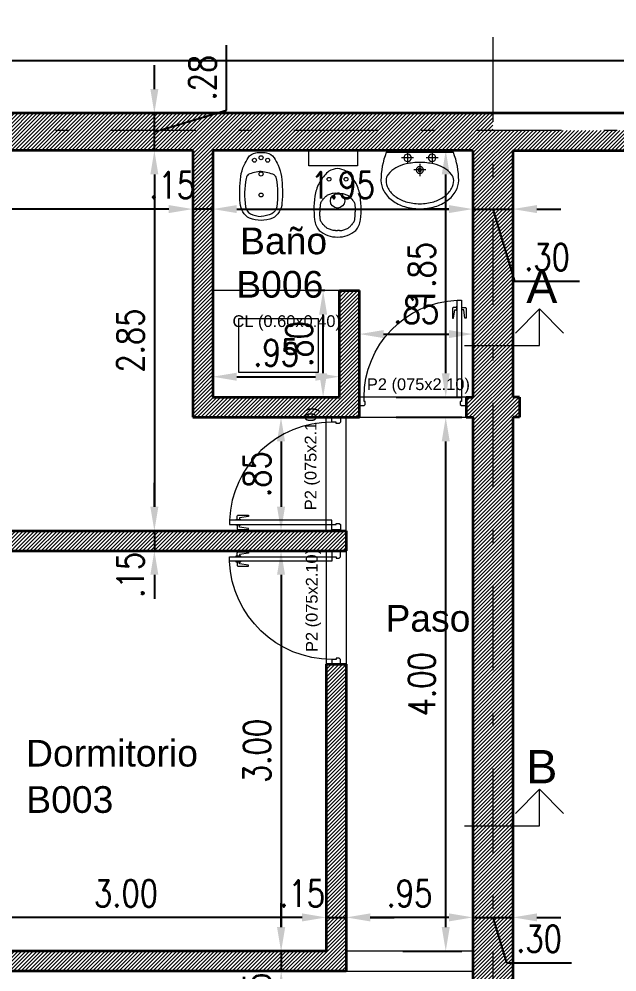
# Model space of a CAD drawing. Header units: millimetres. Extents: x 2761 to 3221, y 1635 to 1962.
# Drawn here: x 2777.7 to 2782.18, y 1937.53 to 1944.67 of the extents above; entities that cross this region are included whole.
import ezdxf
from ezdxf.enums import TextEntityAlignment as Align

# ---------------------------------------------------------------- set-up
doc = ezdxf.new("R2010")
doc.units = ezdxf.units.MM
doc.linetypes.add('DASHDOT', pattern=[25.4, 12.7, -6.35, 0, -6.35])
doc.linetypes.add('DASHED', pattern=[19.05, 12.7, -6.35])
doc.layers.get('Defpoints').update_dxf_attribs({"lineweight": 5})
for name, color, linetype, lineweight in [('Aberturas', 239, 'Continuous', 18), ('Artefacctos', 249, 'Continuous', 20), ('Cotas', 8, 'Continuous', 15), ('Detalles', 3, 'Continuous', 15), ('Ejes', 3, 'DASHDOT', 13), ('Muros', 6, 'Continuous', 50), ('Proyecciones', 249, 'DASHED', 0), ('Rayado', 7, 'Continuous', 15), ('Textos', 3, 'Continuous', 9)]:
    doc.layers.add(name, color=color, linetype=linetype, lineweight=lineweight)
doc.styles.add('cotas', font='romans.shx', dxfattribs={"width": 0.8})
doc.styles.add('ROMANS', font='romans', dxfattribs={"width": 0.8})
doc.styles.get("Standard").update_dxf_attribs({"font": 'arial.ttf'})
doc.dimstyles.new('Esc 1-100', dxfattribs={"dimtxt": 0.2, "dimasz": 0.18, "dimexe": 0.12, "dimexo": 0, "dimgap": 0.08, "dimtad": 1, "dimzin": 4, "dimdsep": 46, "dimtxsty": 'cotas', "dimcen": 2.5, "dimclrd": 7, "dimclre": 7, "dimclrt": 256, "dimaunit": 1, "dimadec": 3, "dimazin": 0, "dimtfac": 1, "dimtmove": 1, "dimatfit": 3, "dimfxl": 0.12, "dimarcsym": 0})

# ---------------------------------------------------------------- blocks, each defined once
blk = doc.blocks.new('Bidet')
at = {"color": 0, "linetype": 'ByBlock'}
blk.add_lwpolyline([(0.0967, 0.6275, -0.262722), (0.1763, 0.4996, -0.061431), (0.1713, 0.2743, -0.073837), (0.1434, 0.1785, -0.02136), (0.1096, 0.1157, -0.217458), (0.0456, 0.0749, -0.067695), (0, 0.0708, -0.067639), (-0.0455, 0.0749, -0.190009), (-0.1095, 0.1157, -0.02136), (-0.1433, 0.1785, -0.069685), (-0.1712, 0.2743, -0.061431), (-0.1762, 0.4996, -0.262722), (-0.0966, 0.6275, -0.09682), (0.0003, 0.6452, -0.096471), (0.0967, 0.6275)], format="xyb", close=True, dxfattribs=at)
for points in [[(-0.1267, 0.2903, -0.084724), (-0.1318, 0.5297, -0.252864), (-0.0906, 0.5888, -0.103412), (-0.0004, 0.6124, -0.103412)], [(0.1268, 0.2903, 0.084724), (0.1319, 0.5297, 0.252864), (0.0907, 0.5888, 0.103412), (0.0005, 0.6124, 0.103412)], [(-0.0004, 0.2312, -0.087783), (-0.1086, 0.2581, -0.148188), (-0.1267, 0.2903, -0.09678)], [(0.0005, 0.2312, 0.087783), (0.1087, 0.2581, 0.148188), (0.1268, 0.2903, 0.09678)]]:
    blk.add_lwpolyline(points, format="xyb", dxfattribs=at)
for centre, radius in [((0.0001, 0.4309), 0.0166), ((0.0001, 0.2533), 0.0171), ((-0.0559, 0.1368), 0.0166), ((0.0001, 0.1159), 0.0166), ((0.0561, 0.1368), 0.0166)]:
    blk.add_circle(centre, radius, dxfattribs=at)
blk = doc.blocks.new('Inodoro')
at = {"color": 0, "linetype": 'ByBlock'}
blk.add_lwpolyline([(0.0001, 0.585, 0.193023), (-0.1371, 0.5351, 0.145572), (-0.172, 0.4564, 0.077711), (-0.165, 0.2551, 0.087544), (-0.1255, 0.1609, 0.055228), (-0.065, 0.0913, 0.090627), (0, 0.0719, 0.091051), (0.0651, 0.0913, 0.055228), (0.1256, 0.1609, 0.087544), (0.1652, 0.2551, 0.077711), (0.1722, 0.4564, 0.145572), (0.1373, 0.5351, 0.193023), (0.0001, 0.585, 61.25604)], format="xyb", close=True, dxfattribs=at)
for points in [[(-0.0149, 0.5362), (-0.0328, 0.535, 0.028747), (-0.0609, 0.5272, 0.052421), (-0.0754, 0.5205, 0.050041), (-0.0919, 0.5084, 0.040538), (-0.1092, 0.49, 0.036304), (-0.1245, 0.4676, 0.08346), (-0.1287, 0.4565, 0.024812), (-0.1302, 0.4462, 0.009631), (-0.1323, 0.4196, 0.014344), (-0.1325, 0.4105, 0.009208), (-0.1323, 0.3964)], [(0.0148, 0.5362), (0.0327, 0.535, -0.028747), (0.0607, 0.5272, -0.052421), (0.0753, 0.5205, -0.050041), (0.0918, 0.5084, -0.040538), (0.109, 0.49, -0.036304), (0.1244, 0.4676, -0.08346), (0.1286, 0.4565, -0.024812), (0.1301, 0.4462, -0.009631), (0.1321, 0.4196, -0.014344), (0.1324, 0.4105, -0.009208), (0.1321, 0.3964)], [(-0.0149, 0.2564), (-0.0328, 0.2577, -0.028747), (-0.0609, 0.2654, -0.052421), (-0.0754, 0.2721, -0.050041), (-0.0919, 0.2842, -0.040538), (-0.1092, 0.3026, -0.036304), (-0.1245, 0.325, -0.08346), (-0.1287, 0.3361, -0.024812), (-0.1302, 0.3464, -0.009631), (-0.1323, 0.3731, -0.014344), (-0.1325, 0.3821, -0.009208), (-0.1323, 0.3962)], [(0.0148, 0.2564), (0.0327, 0.2577, 0.028747), (0.0607, 0.2654, 0.052421), (0.0753, 0.2721, 0.050041), (0.0918, 0.2842, 0.040538), (0.109, 0.3026, 0.036304), (0.1244, 0.325, 0.08346), (0.1286, 0.3361, 0.024812), (0.1301, 0.3464, 0.009631), (0.1321, 0.3731, 0.014344), (0.1324, 0.3821, 0.009208), (0.1321, 0.3962)]]:
    blk.add_lwpolyline(points, format="xyb", dxfattribs=at)
for points in [[(-0.0149, 0.5362), (-0.0001, 0.5362)], [(0.0148, 0.5362), (0, 0.5362)], [(-0.0149, 0.2564), (-0.0001, 0.2564)], [(0.0148, 0.2564), (0, 0.2564)]]:
    blk.add_lwpolyline(points, dxfattribs=at)
for centre, radius in [((-0.0001, 0.3144), 0.0535), ((-0.0638, 0.152), 0.0141), ((0.0636, 0.152), 0.0141)]:
    blk.add_circle(centre, radius, dxfattribs=at)
at = {"color": 0, "linetype": 'ByBlock', "style": 'ROMANS', "flags": 1}
blk.add_attdef('NOMENCLATURA', text='', height=0.08, dxfattribs=at).set_placement((0.0173, 0.4376), align=Align.MIDDLE)
blk = doc.blocks.new('Lav1')
at = {"color": 0, "linetype": 'ByBlock'}
for p, q in [((-0.0978, 0.0048), (-0.0978, -0.0921)), ((0.0978, 0.0048), (0.0978, -0.0921)), ((-0.1463, -0.0436), (-0.0493, -0.0436)), ((0.0493, -0.0436), (0.1463, -0.0436)), ((-0.0485, -0.1404), (0.0485, -0.1404)), ((0, -0.0919), (0, -0.1889))]:
    blk.add_line(p, q, dxfattribs=at)
for points in [[(0.2677, 0, -0.093113), (0.31, -0.225, -0.130379), (0.2882, -0.3071, -0.106492), (0.2192, -0.3841, -0.084146), (0.1226, -0.432, -0.073141), (0, -0.45, -0.073141), (-0.1226, -0.432, -0.084146), (-0.2192, -0.3841, -0.106492), (-0.2882, -0.3071, -0.130379), (-0.31, -0.225, -0.093113), (-0.2677, 0)], [(-0.27, -0.225, -0.165741), (-0.253, -0.1751, -0.105633), (-0.1909, -0.1225, -0.068595), (-0.1088, -0.092, -0.054776), (0, -0.08, -0.054776), (0.1088, -0.092, -0.068595), (0.1909, -0.1225, -0.105633), (0.253, -0.1751, -0.165741), (0.27, -0.225, -0.130379), (0.2535, -0.2873, -0.106492), (0.1957, -0.3517, -0.084146), (0.111, -0.3937, -0.073141), (0, -0.41, -0.073141), (-0.111, -0.3937, -0.084146), (-0.1957, -0.3517, -0.106492), (-0.2535, -0.2873, -0.130379)]]:
    blk.add_lwpolyline(points, format="xyb", close=True, dxfattribs=at)
for centre, radius in [((-0.0978, -0.0436), 0.03), ((0.0978, -0.0436), 0.03), ((0, -0.1404), 0.028), ((0, -0.1404), 0.014)]:
    blk.add_circle(centre, radius, dxfattribs=at)
blk = doc.blocks.new('*D42')
at = {"layer": 'Cotas', "color": 7, "lineweight": -2, "transparency": 16777216}
for p, q in [((2778.0811, 1943.6886), (2778.8325, 1943.6886)), ((2778.7125, 1943.5086), (2778.7125, 1941.0186)), ((2778.0811, 1940.8386), (2778.8325, 1940.8386))]:
    blk.add_line(p, q, dxfattribs=at)
at = {"layer": 'Cotas', "color": 7, "transparency": 16777216}
for points in [[(2778.6825, 1943.5086), (2778.7425, 1943.5086), (2778.7125, 1943.6886)], [(2778.6825, 1941.0186), (2778.7425, 1941.0186), (2778.7125, 1940.8386)]]:
    blk.add_solid(points, dxfattribs=at)
at = {"layer": 'Defpoints', "color": 0, "transparency": 16777216}
for p in [(2778.0811, 1943.6886), (2778.0811, 1940.8386), (2778.7125, 1940.8386)]:
    blk.add_point(p, dxfattribs=at)
at = {"layer": 'Cotas', "transparency": 16777216, "insert": (2778.5325, 1942.2636), "char_height": 0.2, "attachment_point": 5, "rotation": 90, "style": 'cotas'}
blk.add_mtext('2.85', dxfattribs=at)
blk = doc.blocks.new('*D43')
at = {"layer": 'Cotas', "color": 7, "lineweight": -2, "transparency": 16777216}
for p, q in [((2779.4201, 1940.6886), (2779.7817, 1940.6886)), ((2779.6617, 1940.5086), (2779.6617, 1937.8686)), ((2779.5201, 1937.6886), (2779.7817, 1937.6886))]:
    blk.add_line(p, q, dxfattribs=at)
at = {"layer": 'Cotas', "color": 7, "transparency": 16777216}
for points in [[(2779.6317, 1940.5086), (2779.6917, 1940.5086), (2779.6617, 1940.6886)], [(2779.6317, 1937.8686), (2779.6917, 1937.8686), (2779.6617, 1937.6886)]]:
    blk.add_solid(points, dxfattribs=at)
at = {"layer": 'Defpoints', "color": 0, "transparency": 16777216}
for p in [(2779.4201, 1940.6886), (2779.5201, 1937.6886), (2779.6617, 1937.6886)]:
    blk.add_point(p, dxfattribs=at)
at = {"layer": 'Cotas', "transparency": 16777216, "insert": (2779.4817, 1939.1886), "char_height": 0.2, "attachment_point": 5, "rotation": 90, "style": 'cotas'}
blk.add_mtext('3.00', dxfattribs=at)
blk = doc.blocks.new('*D44')
at = {"layer": 'Cotas', "color": 7, "lineweight": -2, "transparency": 16777216}
for p, q in [((2777, 1938.465), (2777, 1937.8212)), ((2780, 1938.0021), (2780, 1937.8212)), ((2779.82, 1937.9412), (2777.18, 1937.9412))]:
    blk.add_line(p, q, dxfattribs=at)
at = {"layer": 'Cotas', "color": 7, "transparency": 16777216}
for points in [[(2777.18, 1937.9712), (2777.18, 1937.9112), (2777, 1937.9412)], [(2779.82, 1937.9712), (2779.82, 1937.9112), (2780, 1937.9412)]]:
    blk.add_solid(points, dxfattribs=at)
at = {"layer": 'Defpoints', "color": 0, "transparency": 16777216}
for p in [(2777, 1938.465), (2780, 1938.0021), (2777, 1937.9412)]:
    blk.add_point(p, dxfattribs=at)
at = {"layer": 'Cotas', "transparency": 16777216, "insert": (2778.5, 1938.1212), "char_height": 0.2, "attachment_point": 5, "style": 'cotas'}
blk.add_mtext('3.00', dxfattribs=at)
blk = doc.blocks.new('*D132')
at = {"layer": 'Cotas', "color": 7, "lineweight": -2, "transparency": 16777216}
for p, q in [((2779.5108, 1941.6886), (2779.7817, 1941.6886)), ((2779.6617, 1941.5086), (2779.6617, 1941.0186)), ((2779.5108, 1940.8386), (2779.7817, 1940.8386))]:
    blk.add_line(p, q, dxfattribs=at)
at = {"layer": 'Cotas', "color": 7, "transparency": 16777216}
for points in [[(2779.6317, 1941.5086), (2779.6917, 1941.5086), (2779.6617, 1941.6886)], [(2779.6317, 1941.0186), (2779.6917, 1941.0186), (2779.6617, 1940.8386)]]:
    blk.add_solid(points, dxfattribs=at)
at = {"layer": 'Defpoints', "color": 0, "transparency": 16777216}
for p in [(2779.5108, 1941.6886), (2779.5108, 1940.8386), (2779.6617, 1940.8386)]:
    blk.add_point(p, dxfattribs=at)
at = {"layer": 'Cotas', "transparency": 16777216, "insert": (2779.4817, 1941.2636), "char_height": 0.2, "attachment_point": 5, "rotation": 90, "style": 'cotas'}
blk.add_mtext('.85', dxfattribs=at)
blk = doc.blocks.new('*D45')
at = {"layer": 'Cotas', "color": 7, "lineweight": -2, "transparency": 16777216}
for p, q in [((2780.15, 1937.9188), (2780.15, 1938.0612)), ((2781.1, 1937.9188), (2781.1, 1938.0612)), ((2780.92, 1937.9412), (2780.33, 1937.9412))]:
    blk.add_line(p, q, dxfattribs=at)
at = {"layer": 'Cotas', "color": 7, "transparency": 16777216}
for points in [[(2780.33, 1937.9712), (2780.33, 1937.9112), (2780.15, 1937.9412)], [(2780.92, 1937.9712), (2780.92, 1937.9112), (2781.1, 1937.9412)]]:
    blk.add_solid(points, dxfattribs=at)
at = {"layer": 'Defpoints', "color": 0, "transparency": 16777216}
for p in [(2780.15, 1937.9412), (2780.15, 1937.9188), (2781.1, 1937.9188)]:
    blk.add_point(p, dxfattribs=at)
at = {"layer": 'Cotas', "transparency": 16777216, "insert": (2780.625, 1938.1212), "char_height": 0.2, "attachment_point": 5, "style": 'cotas'}
blk.add_mtext('.95', dxfattribs=at)
blk = doc.blocks.new('*D133')
at = {"layer": 'Cotas', "color": 7, "lineweight": -2, "transparency": 16777216}
for p, q in [((2779.15, 1943.6886), (2779.15, 1943.1292)), ((2781.1, 1943.6886), (2781.1, 1943.1292)), ((2779.33, 1943.2492), (2780.92, 1943.2492))]:
    blk.add_line(p, q, dxfattribs=at)
at = {"layer": 'Cotas', "color": 7, "transparency": 16777216}
for points in [[(2779.33, 1943.2792), (2779.33, 1943.2192), (2779.15, 1943.2492)], [(2780.92, 1943.2792), (2780.92, 1943.2192), (2781.1, 1943.2492)]]:
    blk.add_solid(points, dxfattribs=at)
at = {"layer": 'Defpoints', "color": 0, "transparency": 16777216}
for p in [(2779.15, 1943.6886), (2781.1, 1943.6886), (2781.1, 1943.2492)]:
    blk.add_point(p, dxfattribs=at)
at = {"layer": 'Cotas', "transparency": 16777216, "insert": (2780.125, 1943.4292), "char_height": 0.2, "attachment_point": 5, "style": 'cotas'}
blk.add_mtext('1.95', dxfattribs=at)
blk = doc.blocks.new('P82i')
at = {"color": 0, "linetype": 'ByBlock'}
for points in [[(0.0761, 0.89), (0.0411, 0.89), (0.0411, 0.07), (0.0761, 0.07)], [(0, 0.07), (0.0411, 0.07), (0.0411, 0.035), (0.0511, 0.035), (0.0511, 0.01), (0.0411, 0), (0, 0)], [(0.9, 0), (0.8611, 0), (0.8511, 0.01), (0.8511, 0.035), (0.8611, 0.035), (0.8611, 0.07), (0.9, 0.07)]]:
    blk.add_lwpolyline(points, close=True, dxfattribs=at)
for points in [[(0.0361, 0.8282), (0.0111, 0.8282, 0.414214), (0.0011, 0.8182), (0.0011, 0.7382), (0.0111, 0.7382), (0.0211, 0.8082), (0.0361, 0.8082)], [(0.0811, 0.8282), (0.1061, 0.8282, -0.414214), (0.1161, 0.8182), (0.1161, 0.7382), (0.1061, 0.7382), (0.0961, 0.8082), (0.0811, 0.8082)]]:
    blk.add_lwpolyline(points, format="xyb", dxfattribs=at)
for points in [[(0.0411, 0.7982), (0.0361, 0.7982), (0.0361, 0.8382), (0.0411, 0.8382)], [(0.0761, 0.8382), (0.0811, 0.8382), (0.0811, 0.7982), (0.0761, 0.7982)]]:
    blk.add_lwpolyline(points, dxfattribs=at)
blk.add_arc((0.0411, 0.07), 0.82, 360, 87.55371, dxfattribs=at)
blk = doc.blocks.new('*D49')
at = {"layer": 'Cotas', "color": 7, "lineweight": -2, "transparency": 16777216}
for p, q in [((2775.7, 1943.3724), (2775.7, 1943.1292)), ((2779, 1943.3724), (2779, 1943.1292)), ((2778.82, 1943.2492), (2775.88, 1943.2492))]:
    blk.add_line(p, q, dxfattribs=at)
at = {"layer": 'Cotas', "color": 7, "transparency": 16777216}
for points in [[(2775.88, 1943.2792), (2775.88, 1943.2192), (2775.7, 1943.2492)], [(2778.82, 1943.2792), (2778.82, 1943.2192), (2779, 1943.2492)]]:
    blk.add_solid(points, dxfattribs=at)
at = {"layer": 'Defpoints', "color": 0, "transparency": 16777216}
for p in [(2775.7, 1943.3724), (2779, 1943.3724), (2775.7, 1943.2492)]:
    blk.add_point(p, dxfattribs=at)
at = {"layer": 'Cotas', "transparency": 16777216, "insert": (2777.35, 1943.4292), "char_height": 0.2, "attachment_point": 5, "style": 'cotas'}
blk.add_mtext('3.30', dxfattribs=at)
blk = doc.blocks.new('*D134')
at = {"layer": 'Cotas', "color": 7, "lineweight": -2, "transparency": 16777216}
for p, q in [((2779.15, 1941.8386), (2779.15, 1942.1129)), ((2780.1, 1941.8386), (2780.1, 1942.1129)), ((2779.33, 1941.9929), (2779.92, 1941.9929))]:
    blk.add_line(p, q, dxfattribs=at)
at = {"layer": 'Cotas', "color": 7, "transparency": 16777216}
for points in [[(2779.33, 1942.0229), (2779.33, 1941.9629), (2779.15, 1941.9929)], [(2779.92, 1942.0229), (2779.92, 1941.9629), (2780.1, 1941.9929)]]:
    blk.add_solid(points, dxfattribs=at)
at = {"layer": 'Defpoints', "color": 0, "transparency": 16777216}
for p in [(2780.1, 1941.9929), (2779.15, 1941.8386), (2780.1, 1941.8386)]:
    blk.add_point(p, dxfattribs=at)
at = {"layer": 'Cotas', "transparency": 16777216, "insert": (2779.625, 1942.1729), "char_height": 0.2, "attachment_point": 5, "style": 'cotas'}
blk.add_mtext('.95', dxfattribs=at)
blk = doc.blocks.new('*D135')
at = {"layer": 'Cotas', "color": 7, "lineweight": -2, "transparency": 16777216}
for p, q in [((2772.9, 1943.8388), (2772.9, 1944.4819)), ((2795.3991, 1943.8388), (2795.3991, 1944.4819)), ((2773.08, 1944.3619), (2795.2191, 1944.3619))]:
    blk.add_line(p, q, dxfattribs=at)
at = {"layer": 'Cotas', "color": 7, "transparency": 16777216}
for points in [[(2773.08, 1944.3919), (2773.08, 1944.3319), (2772.9, 1944.3619)], [(2795.2191, 1944.3919), (2795.2191, 1944.3319), (2795.3991, 1944.3619)]]:
    blk.add_solid(points, dxfattribs=at)
at = {"layer": 'Defpoints', "color": 0, "transparency": 16777216}
for p in [(2795.3991, 1944.3619), (2772.9, 1943.8388), (2795.3991, 1943.8388)]:
    blk.add_point(p, dxfattribs=at)
at = {"layer": 'Cotas', "transparency": 16777216, "insert": (2784.1495, 1944.5419), "char_height": 0.2, "attachment_point": 5, "style": 'cotas'}
blk.add_mtext('38.43', dxfattribs=at)
blk = doc.blocks.new('*D51')
at = {"layer": 'Cotas', "color": 7, "lineweight": -2, "transparency": 16777216}
for p, q in [((2780.6604, 1943.6886), (2781.0164, 1943.6886)), ((2780.8964, 1942.0186), (2780.8964, 1943.5086)), ((2780.5241, 1941.8386), (2781.0164, 1941.8386))]:
    blk.add_line(p, q, dxfattribs=at)
at = {"layer": 'Cotas', "color": 7, "transparency": 16777216}
for points in [[(2780.8664, 1943.5086), (2780.9264, 1943.5086), (2780.8964, 1943.6886)], [(2780.8664, 1942.0186), (2780.9264, 1942.0186), (2780.8964, 1941.8386)]]:
    blk.add_solid(points, dxfattribs=at)
at = {"layer": 'Defpoints', "color": 0, "transparency": 16777216}
for p in [(2780.6604, 1943.6886), (2780.8964, 1943.6886), (2780.5241, 1941.8386)]:
    blk.add_point(p, dxfattribs=at)
at = {"layer": 'Cotas', "transparency": 16777216, "insert": (2780.7164, 1942.7636), "char_height": 0.2, "attachment_point": 5, "rotation": 90, "style": 'cotas'}
blk.add_mtext('1.85', dxfattribs=at)
blk = doc.blocks.new('*D52')
at = {"layer": 'Cotas', "color": 7, "lineweight": -2, "transparency": 16777216}
for p, q in [((2780, 1937.6886), (2780, 1938.0612)), ((2780.15, 1937.5993), (2780.15, 1938.0612)), ((2779.82, 1937.9412), (2779.64, 1937.9412)), ((2780, 1937.9412), (2780.15, 1937.9412)), ((2780.33, 1937.9412), (2780.51, 1937.9412))]:
    blk.add_line(p, q, dxfattribs=at)
at = {"layer": 'Cotas', "color": 7, "transparency": 16777216}
for points in [[(2779.82, 1937.9712), (2779.82, 1937.9112), (2780, 1937.9412)], [(2780.33, 1937.9712), (2780.33, 1937.9112), (2780.15, 1937.9412)]]:
    blk.add_solid(points, dxfattribs=at)
at = {"layer": 'Defpoints', "color": 0, "transparency": 16777216}
for p in [(2780.15, 1937.9412), (2780, 1937.6886), (2780.15, 1937.5993)]:
    blk.add_point(p, dxfattribs=at)
at = {"layer": 'Cotas', "transparency": 16777216, "insert": (2779.82, 1938.1212), "char_height": 0.2, "attachment_point": 5, "style": 'cotas'}
blk.add_mtext('.15', dxfattribs=at)
blk = doc.blocks.new('*D33')
at = {"layer": 'Cotas', "color": 7, "lineweight": -2, "transparency": 16777216}
for p, q in [((2780.5241, 1941.6886), (2781.0164, 1941.6886)), ((2780.8964, 1937.8686), (2780.8964, 1941.5086)), ((2780.5741, 1937.6886), (2781.0164, 1937.6886))]:
    blk.add_line(p, q, dxfattribs=at)
at = {"layer": 'Cotas', "color": 7, "transparency": 16777216}
for points in [[(2780.8664, 1941.5086), (2780.9264, 1941.5086), (2780.8964, 1941.6886)], [(2780.8664, 1937.8686), (2780.9264, 1937.8686), (2780.8964, 1937.6886)]]:
    blk.add_solid(points, dxfattribs=at)
at = {"layer": 'Defpoints', "color": 0, "transparency": 16777216}
for p in [(2780.5241, 1941.6886), (2780.8964, 1941.6886), (2780.5741, 1937.6886)]:
    blk.add_point(p, dxfattribs=at)
at = {"layer": 'Cotas', "transparency": 16777216, "insert": (2780.7164, 1939.6886), "char_height": 0.2, "attachment_point": 5, "rotation": 90, "style": 'cotas'}
blk.add_mtext('4.00', dxfattribs=at)
blk = doc.blocks.new('*D97')
at = {"layer": 'Cotas', "color": 7, "lineweight": -2, "transparency": 16777216}
for p, q in [((2781.1, 1937.9188), (2781.1, 1938.0612)), ((2781.4, 1938.0974), (2781.4, 1937.8212)), ((2780.92, 1937.9412), (2780.74, 1937.9412)), ((2781.1, 1937.9412), (2781.4, 1937.9412)), ((2781.1, 1937.9412), (2781.4, 1937.9412)), ((2781.25, 1937.9412), (2781.352, 1937.6012)), ((2781.58, 1937.9412), (2781.76, 1937.9412)), ((2781.352, 1937.6012), (2781.8396, 1937.6012))]:
    blk.add_line(p, q, dxfattribs=at)
at = {"layer": 'Cotas', "color": 7, "transparency": 16777216}
for points in [[(2780.92, 1937.9712), (2780.92, 1937.9112), (2781.1, 1937.9412)], [(2781.58, 1937.9712), (2781.58, 1937.9112), (2781.4, 1937.9412)]]:
    blk.add_solid(points, dxfattribs=at)
at = {"layer": 'Defpoints', "color": 0, "transparency": 16777216}
for p in [(2781.4, 1938.0974), (2781.1, 1937.9188), (2781.4, 1937.9412)]:
    blk.add_point(p, dxfattribs=at)
at = {"layer": 'Cotas', "transparency": 16777216, "insert": (2781.5958, 1937.7812), "char_height": 0.2, "attachment_point": 5, "style": 'cotas'}
blk.add_mtext('.30', dxfattribs=at)
blk = doc.blocks.new('*D103')
at = {"layer": 'Cotas', "color": 7, "lineweight": -2, "transparency": 16777216}
for p, q in [((2779.9902, 1942.6386), (2779.8574, 1942.6386)), ((2779.9774, 1942.0186), (2779.9774, 1942.4586)), ((2779.9902, 1941.8386), (2779.8574, 1941.8386))]:
    blk.add_line(p, q, dxfattribs=at)
at = {"layer": 'Cotas', "color": 7, "transparency": 16777216}
for points in [[(2779.9474, 1942.4586), (2780.0074, 1942.4586), (2779.9774, 1942.6386)], [(2779.9474, 1942.0186), (2780.0074, 1942.0186), (2779.9774, 1941.8386)]]:
    blk.add_solid(points, dxfattribs=at)
at = {"layer": 'Defpoints', "color": 0, "transparency": 16777216}
for p in [(2779.9774, 1942.6386), (2779.9902, 1942.6386), (2779.9902, 1941.8386)]:
    blk.add_point(p, dxfattribs=at)
at = {"layer": 'Cotas', "transparency": 16777216, "insert": (2779.7974, 1942.2386), "char_height": 0.2, "attachment_point": 5, "rotation": 90, "style": 'cotas'}
blk.add_mtext('.80', dxfattribs=at)
blk = doc.blocks.new('*D114')
at = {"layer": 'Cotas', "color": 7, "lineweight": -2, "transparency": 16777216}
for p, q in [((2779.6632, 1937.8686), (2779.6632, 1938.0486)), ((2779.5201, 1937.6886), (2779.7832, 1937.6886)), ((2779.6632, 1937.6886), (2779.6632, 1937.5386)), ((2779.6668, 1937.5386), (2779.5432, 1937.5386)), ((2779.6632, 1937.3586), (2779.6632, 1937.1786))]:
    blk.add_line(p, q, dxfattribs=at)
at = {"layer": 'Cotas', "color": 7, "transparency": 16777216}
for points in [[(2779.6332, 1937.8686), (2779.6932, 1937.8686), (2779.6632, 1937.6886)], [(2779.6332, 1937.3586), (2779.6932, 1937.3586), (2779.6632, 1937.5386)]]:
    blk.add_solid(points, dxfattribs=at)
at = {"layer": 'Defpoints', "color": 0, "transparency": 16777216}
for p in [(2779.5201, 1937.6886), (2779.6632, 1937.5386), (2779.6668, 1937.5386)]:
    blk.add_point(p, dxfattribs=at)
at = {"layer": 'Cotas', "transparency": 16777216, "insert": (2779.4832, 1937.3586), "char_height": 0.2, "attachment_point": 5, "rotation": 90, "style": 'cotas'}
blk.add_mtext('.15', dxfattribs=at)
blk = doc.blocks.new('*D115')
at = {"layer": 'Cotas', "color": 7, "lineweight": -2, "transparency": 16777216}
for p, q in [((2778.7125, 1941.0186), (2778.7125, 1941.1986)), ((2778.0811, 1940.8386), (2778.8325, 1940.8386)), ((2778.7125, 1940.8386), (2778.7125, 1940.6886)), ((2778.575, 1940.6886), (2778.8325, 1940.6886)), ((2778.7125, 1940.5086), (2778.7125, 1940.3286))]:
    blk.add_line(p, q, dxfattribs=at)
at = {"layer": 'Cotas', "color": 7, "transparency": 16777216}
for points in [[(2778.6825, 1941.0186), (2778.7425, 1941.0186), (2778.7125, 1940.8386)], [(2778.6825, 1940.5086), (2778.7425, 1940.5086), (2778.7125, 1940.6886)]]:
    blk.add_solid(points, dxfattribs=at)
at = {"layer": 'Defpoints', "color": 0, "transparency": 16777216}
for p in [(2778.0811, 1940.8386), (2778.575, 1940.6886), (2778.7125, 1940.6886)]:
    blk.add_point(p, dxfattribs=at)
at = {"layer": 'Cotas', "transparency": 16777216, "insert": (2778.5325, 1940.5086), "char_height": 0.2, "attachment_point": 5, "rotation": 90, "style": 'cotas'}
blk.add_mtext('.15', dxfattribs=at)
blk = doc.blocks.new('*D39')
at = {"layer": 'Cotas', "color": 7, "lineweight": -2, "transparency": 16777216}
for p, q in [((2779.2525, 1943.9903), (2779.2525, 1944.4779)), ((2778.7125, 1944.1481), (2778.7125, 1944.3281)), ((2778.6135, 1943.9681), (2778.8325, 1943.9681)), ((2778.7125, 1943.8283), (2779.2525, 1943.9903)), ((2778.7125, 1943.6886), (2778.7125, 1943.9681)), ((2778.7125, 1943.6886), (2778.7125, 1943.9681)), ((2778.0811, 1943.6886), (2778.8325, 1943.6886)), ((2778.7125, 1943.5086), (2778.7125, 1943.3286))]:
    blk.add_line(p, q, dxfattribs=at)
at = {"layer": 'Cotas', "color": 7, "transparency": 16777216}
for points in [[(2778.6825, 1944.1481), (2778.7425, 1944.1481), (2778.7125, 1943.9681)], [(2778.6825, 1943.5086), (2778.7425, 1943.5086), (2778.7125, 1943.6886)]]:
    blk.add_solid(points, dxfattribs=at)
at = {"layer": 'Defpoints', "color": 0, "transparency": 16777216}
for p in [(2778.6135, 1943.9681), (2778.7125, 1943.9681), (2778.0811, 1943.6886)]:
    blk.add_point(p, dxfattribs=at)
at = {"layer": 'Cotas', "transparency": 16777216, "insert": (2779.0725, 1944.2341), "char_height": 0.2, "attachment_point": 5, "rotation": 90, "style": 'cotas'}
blk.add_mtext('.28', dxfattribs=at)
blk = doc.blocks.new('*D116')
at = {"layer": 'Cotas', "color": 7, "lineweight": -2, "transparency": 16777216}
for p, q in [((2779.15, 1943.6886), (2779.15, 1943.1292)), ((2779, 1943.3252), (2779, 1943.1292)), ((2778.82, 1943.2492), (2778.64, 1943.2492)), ((2779.15, 1943.2492), (2779, 1943.2492)), ((2779.33, 1943.2492), (2779.51, 1943.2492))]:
    blk.add_line(p, q, dxfattribs=at)
at = {"layer": 'Cotas', "color": 7, "transparency": 16777216}
for points in [[(2778.82, 1943.2792), (2778.82, 1943.2192), (2779, 1943.2492)], [(2779.33, 1943.2792), (2779.33, 1943.2192), (2779.15, 1943.2492)]]:
    blk.add_solid(points, dxfattribs=at)
at = {"layer": 'Defpoints', "color": 0, "transparency": 16777216}
for p in [(2779.15, 1943.6886), (2779, 1943.3252), (2779, 1943.2492)]:
    blk.add_point(p, dxfattribs=at)
at = {"layer": 'Cotas', "transparency": 16777216, "insert": (2778.8462, 1943.4292), "char_height": 0.2, "attachment_point": 5, "style": 'cotas'}
blk.add_mtext('.15', dxfattribs=at)
blk = doc.blocks.new('*D117')
at = {"layer": 'Cotas', "color": 7, "lineweight": -2, "transparency": 16777216}
for p, q in [((2781.1, 1943.6886), (2781.1, 1943.1292)), ((2781.4, 1943.3098), (2781.4, 1943.1292)), ((2780.92, 1943.2492), (2780.74, 1943.2492)), ((2781.1, 1943.2492), (2781.4, 1943.2492)), ((2781.1, 1943.2492), (2781.4, 1943.2492)), ((2781.25, 1943.2492), (2781.412, 1942.7092)), ((2781.58, 1943.2492), (2781.76, 1943.2492)), ((2781.412, 1942.7092), (2781.8996, 1942.7092))]:
    blk.add_line(p, q, dxfattribs=at)
at = {"layer": 'Cotas', "color": 7, "transparency": 16777216}
for points in [[(2780.92, 1943.2792), (2780.92, 1943.2192), (2781.1, 1943.2492)], [(2781.58, 1943.2792), (2781.58, 1943.2192), (2781.4, 1943.2492)]]:
    blk.add_solid(points, dxfattribs=at)
at = {"layer": 'Defpoints', "color": 0, "transparency": 16777216}
for p in [(2781.1, 1943.6886), (2781.4, 1943.3098), (2781.4, 1943.2492)]:
    blk.add_point(p, dxfattribs=at)
at = {"layer": 'Cotas', "transparency": 16777216, "insert": (2781.6558, 1942.8892), "char_height": 0.2, "attachment_point": 5, "style": 'cotas'}
blk.add_mtext('.30', dxfattribs=at)
blk = doc.blocks.new('*D128')
at = {"layer": 'Cotas', "color": 7, "lineweight": -2, "transparency": 16777216}
for p, q in [((2780.25, 1942.4673), (2780.25, 1942.1924)), ((2781.1, 1942.5153), (2781.1, 1942.1924)), ((2780.43, 1942.3124), (2780.92, 1942.3124))]:
    blk.add_line(p, q, dxfattribs=at)
at = {"layer": 'Cotas', "color": 7, "transparency": 16777216}
for points in [[(2780.43, 1942.3424), (2780.43, 1942.2824), (2780.25, 1942.3124)], [(2780.92, 1942.3424), (2780.92, 1942.2824), (2781.1, 1942.3124)]]:
    blk.add_solid(points, dxfattribs=at)
at = {"layer": 'Defpoints', "color": 0, "transparency": 16777216}
for p in [(2780.25, 1942.4673), (2781.1, 1942.5153), (2781.1, 1942.3124)]:
    blk.add_point(p, dxfattribs=at)
at = {"layer": 'Cotas', "transparency": 16777216, "insert": (2780.675, 1942.4924), "char_height": 0.2, "attachment_point": 5, "style": 'cotas'}
blk.add_mtext('.85', dxfattribs=at)

msp = doc.modelspace()

# ---------------------------------------------------------------- hatches: boundary and pattern name
at = {"layer": 'Rayado', "lineweight": 20}
h = msp.add_hatch(dxfattribs=at)
h.set_pattern_fill('_USER', color=256, scale=0.02, angle=45, pattern_type=0)
h.set_pattern_definition([(45, (2646.102981, 1042.226315), (-0.01414213562, 0.01414213562), [])])
h.paths.add_polyline_path([(2781.25, 1943.9681), (2775.55, 1943.9681), (2775.55, 1943.8388), (2781.25, 1943.8388)])
h.paths.add_polyline_path([(2781.25, 1943.8388), (2775.55, 1943.8388), (2775.55, 1942.8886), (2775.7, 1942.8886), (2775.7, 1943.6886), (2779, 1943.6886), (2779, 1941.6886), (2780.25, 1941.6886), (2780.25, 1942.6386), (2780.1, 1942.6386), (2780.1, 1941.8386), (2779.15, 1941.8386), (2779.15, 1943.6886), (2781.1, 1943.6886), (2781.1, 1941.8386), (2781.05, 1941.8386), (2781.05, 1941.6886), (2781.1, 1941.6886), (2781.1, 1938.6265), (2781.25, 1938.6265)])
h.paths.add_polyline_path([(2780.15, 1940.8386), (2775.7, 1940.8386), (2775.7, 1941.4886), (2775.55, 1941.4886), (2775.55, 1940.6886), (2776.85, 1940.6886), (2776.85, 1939.8886), (2777, 1939.8886), (2777, 1940.6886), (2780.15, 1940.6886)])
h.paths.add_polyline_path([(2780.15, 1939.8386), (2780, 1939.8386), (2780, 1937.6886), (2777, 1937.6886), (2777, 1938.4886), (2776.85, 1938.4886), (2776.85, 1937.6886), (2776.75, 1937.6886), (2776.75, 1937.5386), (2780.15, 1937.5386)])
h.paths.add_polyline_path([(2776.05, 1937.5386), (2776.15, 1937.5386), (2776.15, 1937.6886), (2775.9, 1937.6886), (2775.9, 1936.8886), (2776.05, 1936.8886)])
h.paths.add_polyline_path([(2776.05, 1935.3886), (2775.9, 1935.3886), (2775.8999, 1932.5187), (2776.5, 1932.5187), (2776.5, 1932.6686), (2778.5004, 1932.6686), (2778.5004, 1932.8186), (2776.05, 1932.8186)])
h.paths.add_polyline_path([(2779.6, 1933.9168), (2779.45, 1933.9168), (2779.45, 1932.8186), (2779.4, 1932.8186), (2779.4, 1932.6686), (2779.65, 1932.6686), (2779.65, 1932.8186), (2779.6, 1932.8186)])
h.paths.add_polyline_path([(2781.25, 1935.2226), (2781.1, 1935.2226), (2781.1, 1932.8186), (2780, 1932.8186), (2780, 1932.6686), (2781.25, 1932.6686)])
h.paths.add_polyline_path([(2781.4, 1935.2226), (2781.25, 1935.2226), (2781.25, 1932.6686), (2782.393, 1932.6686), (2782.393, 1932.8186), (2781.4, 1932.8186)])
h.paths.add_polyline_path([(2782.1092, 1936.3686), (2781.4, 1936.3686), (2781.4, 1938.6265), (2781.25, 1938.6265), (2781.25, 1935.2226), (2781.4, 1935.2226), (2781.4, 1936.2186), (2782.1092, 1936.2186)])
h.paths.add_polyline_path([(2781.25, 1938.6265), (2781.1, 1938.6265), (2781.1, 1936.3686), (2780.4, 1936.3686), (2780.4, 1936.2186), (2781.1, 1936.2186), (2781.1, 1935.2226), (2781.25, 1935.2226)])
h.paths.add_polyline_path([(2781.4, 1941.6886), (2781.45, 1941.6886), (2781.45, 1941.8386), (2781.4, 1941.8386), (2781.4, 1943.6886), (2783.35, 1943.6886), (2783.35, 1941.8386), (2782.4, 1941.8386), (2782.4, 1942.6386), (2782.25, 1942.6386), (2782.25, 1941.6886), (2783.5, 1941.6886), (2783.5, 1943.6886), (2786.8, 1943.6886), (2786.8, 1942.8913), (2786.95, 1942.8913), (2786.95, 1943.8388), (2781.25, 1943.8388), (2781.25, 1938.6265), (2781.4, 1938.6265)])
h.paths.add_polyline_path([(2782.5, 1939.8386), (2782.35, 1939.8386), (2782.35, 1937.5386), (2785.7603, 1937.5386), (2785.7603, 1937.6886), (2785.6504, 1937.6886), (2785.65, 1937.6879), (2785.65, 1938.4729), (2785.5, 1938.4729), (2785.5, 1937.6886), (2782.5, 1937.6886)])
h.paths.add_polyline_path([(2786.95, 1941.3913), (2786.8, 1941.3913), (2786.8, 1940.8386), (2782.35, 1940.8386), (2782.35, 1940.6886), (2785.5, 1940.6886), (2785.5, 1939.9729), (2785.65, 1939.9729), (2785.65, 1940.6886), (2786.95, 1940.6886)])
h.paths.add_polyline_path([(2786.6, 1937.6886), (2786.3953, 1937.6886), (2786.3953, 1937.5386), (2786.45, 1937.5386), (2786.45, 1936.8926), (2786.6, 1936.8926)])
h.paths.add_polyline_path([(2786.6, 1935.3926), (2786.45, 1935.3926), (2786.45, 1932.8186), (2784.0427, 1932.8186), (2784.0427, 1932.5186), (2786.6, 1932.5186)])
h.paths.add_polyline_path([(2783.05, 1933.9168), (2782.9, 1933.9168), (2782.9, 1932.8186), (2782.693, 1932.8186), (2782.693, 1932.6686), (2783.143, 1932.6686), (2783.143, 1932.8186), (2783.05, 1932.8186)])
h.paths.add_polyline_path([(2789.3492, 1937.6886), (2789.1993, 1937.6886), (2789.1993, 1932.6686), (2789.3492, 1932.6686)])
h.paths.add_polyline_path([(2772.9, 1932.8188), (2772.75, 1932.8188), (2772.75, 1932.5188), (2772.9, 1932.5188)])
h.paths.add_polyline_path([(2772.9499, 1932.8188), (2772.9, 1932.8188), (2772.9, 1932.5188), (2772.9499, 1932.5188)])
h.paths.add_polyline_path([(2773.2, 1932.8188), (2772.9499, 1932.8188), (2772.9499, 1932.5188), (2773.2, 1932.5188)])

# ---------------------------------------------------------------- linework, layer by layer
at = {"layer": 'Artefacctos', "lineweight": 20}
msp.add_line((2780.1, 1942.6386), (2779.15, 1942.6386), dxfattribs=at)
msp.add_lwpolyline([(2779.8691, 1943.6886), (2780.2362, 1943.6886), (2780.2362, 1943.572), (2779.8691, 1943.572)], close=True, dxfattribs=at)
at = {"layer": 'Detalles', "color": 2, "lineweight": 20}
for p, q in [((2781.5987, 1942.5006), (2781.418, 1942.32)), ((2781.5987, 1942.2259), (2781.5987, 1942.5006)), ((2781.5987, 1942.5006), (2781.7794, 1942.32)), ((2781.0381, 1942.2259), (2781.5987, 1942.2259)), ((2781.5987, 1938.9013), (2781.418, 1938.7206)), ((2781.5987, 1938.6265), (2781.5987, 1938.9013)), ((2781.5987, 1938.9013), (2781.7794, 1938.7206)), ((2781.0381, 1938.6265), (2781.5987, 1938.6265))]:
    msp.add_line(p, q, dxfattribs=at)
at = {"layer": 'Ejes', "ltscale": 0.05}
for p, q in [((2781.25, 1944.5378), (2781.25, 1921.4473)), ((2796.8335, 1943.8388), (2771.8656, 1943.8388))]:
    msp.add_line(p, q, dxfattribs=at)
at = {"layer": 'Muros', "lineweight": 35}
for p, q in [((2786.95, 1943.9681), (2775.55, 1943.9681)), ((2779, 1943.6886), (2775.7, 1943.6886)), ((2779, 1943.6886), (2779, 1941.6886)), ((2781.1, 1943.6886), (2779.15, 1943.6886)), ((2779.15, 1943.6886), (2779.15, 1941.8386)), ((2781.1, 1943.6886), (2781.1, 1941.8386)), ((2781.4, 1943.6886), (2783.35, 1943.6886)), ((2781.4, 1943.6886), (2781.4, 1941.8386)), ((2780.1, 1941.8386), (2780.1, 1942.6386)), ((2780.1, 1942.6386), (2780.25, 1942.6386)), ((2780.25, 1941.6886), (2780.25, 1942.6386)), ((2779.15, 1941.8386), (2780.1, 1941.8386)), ((2781.05, 1941.8386), (2781.05, 1941.6886)), ((2781.05, 1941.8386), (2781.1, 1941.8386)), ((2781.45, 1941.8386), (2781.4, 1941.8386)), ((2781.45, 1941.8386), (2781.45, 1941.6886)), ((2779, 1941.6886), (2780.25, 1941.6886)), ((2781.05, 1941.6886), (2781.1, 1941.6886)), ((2781.1, 1941.6886), (2781.1, 1936.3686)), ((2781.4, 1941.6886), (2781.4, 1936.3686)), ((2781.45, 1941.6886), (2781.4, 1941.6886)), ((2775.7, 1940.8386), (2780.15, 1940.8386)), ((2780.15, 1940.8386), (2780.15, 1940.6886)), ((2777, 1940.6886), (2780.15, 1940.6886)), ((2780, 1939.8386), (2780, 1937.6886)), ((2780, 1939.8386), (2780.15, 1939.8386)), ((2780.15, 1939.8386), (2780.15, 1937.5386)), ((2780, 1937.6886), (2777, 1937.6886)), ((2780.15, 1937.5386), (2776.75, 1937.5386))]:
    msp.add_line(p, q, dxfattribs=at)
at = {"layer": 'Proyecciones', "ltscale": 0.2}
for p, q in [((2781.05, 1941.8386), (2780.25, 1941.8386)), ((2780, 1940.8386), (2780, 1941.6886)), ((2780.15, 1940.8386), (2780.15, 1941.6886)), ((2780.25, 1941.6886), (2781.05, 1941.6886)), ((2780, 1940.6886), (2780, 1939.8386)), ((2780.15, 1940.6886), (2780.15, 1939.8386)), ((2781.1, 1937.6886), (2780.15, 1937.6886)), ((2780.15, 1937.5386), (2781.1, 1937.5386))]:
    msp.add_line(p, q, dxfattribs=at)
msp.add_lwpolyline([(2779.3425, 1942.0267), (2779.9425, 1942.0267), (2779.9425, 1942.4267), (2779.3425, 1942.4267)], close=True, dxfattribs=at)

# ---------------------------------------------------------------- block references
at = {"layer": 'Aberturas', "xscale": -0.8888888888883331, "yscale": 0.8888888888883331, "zscale": 0.8888888888883331}
msp.add_blockref('P82i', (2781.05, 1941.7764), dxfattribs=at)
at = {"layer": 'Aberturas', "yscale": 0.9359023321545754, "zscale": 0.9359023321545754}
for p, xscale, rotation in [((2780.1077, 1940.8463), 0.9359023321545754, 90.00000000000004), ((2780.1077, 1940.6809), -0.9359023321545754, 90)]:
    msp.add_blockref('P82i', p, dxfattribs=dict(at, xscale=xscale, rotation=rotation))
at = {"layer": 'Artefacctos', "lineweight": 20, "xscale": 0.8868272600857379, "yscale": 0.8868272600857379, "zscale": 0.8868272600857379, "rotation": 180}
msp.add_blockref('Bidet', (2779.5123, 1943.7368), dxfattribs=at)
at = {"layer": 'Artefacctos', "lineweight": 20, "xscale": -0.9392621563977172, "yscale": 0.9392621563977172, "zscale": 0.9392621563977172}
msp.add_blockref('Lav1', (2780.7022, 1943.6739), dxfattribs=at)
at = {"layer": 'Artefacctos', "lineweight": 20, "rotation": 180}
msp.add_blockref('Inodoro', (2780.0853, 1943.6248), dxfattribs=at)

# ---------------------------------------------------------------- texts
at = {"layer": 'Textos', "color": 7, "lineweight": 20}
for s, height, p in [('Baño', 0.2, (2779.3549, 1942.9106)), ('B006', 0.2, (2779.3266, 1942.5854)), ('A', 0.25, (2781.5001, 1942.5451)), ('Paso', 0.2, (2780.4446, 1940.0827)), ('Dormitorio', 0.2, (2777.751, 1939.0717)), ('B', 0.25, (2781.5001, 1938.9458)), ('B003', 0.2, (2777.7523, 1938.7246))]:
    msp.add_text(s, height=height, dxfattribs=at).set_placement(p)
at = {"layer": 'Textos', "lineweight": 20}
for s, p in [('CL (0.60x0.40)', (2779.2979, 1942.3654)), ('P2 (075x2.10)', (2780.3056, 1941.8928))]:
    msp.add_text(s, height=0.087982, dxfattribs=at).set_placement(p)
for p in [(2779.9274, 1940.9928), (2779.936, 1939.9302)]:
    msp.add_text('P2 (075x2.10)', height=0.087982, rotation=90, dxfattribs=at).set_placement(p)

# ---------------------------------------------------------------- dimensions: what is measured, and where the dimension line sits
at = {"layer": 'Cotas'}
dim = msp.add_linear_dim(base=(2795.3991, 1944.3619), p1=(2772.9, 1943.8388), p2=(2795.3991, 1943.8388), text='38.43', dimstyle='Esc 1-100', dxfattribs=at)
dim.commit()
dim.dimension.update_dxf_attribs({"geometry": '*D135', "text_midpoint": (2784.1495, 1944.5419)})
for base, p1, p2, angle, picture, middle in [((2778.7125, 1943.9681), (2778.0811, 1943.6886), (2778.6135, 1943.9681), 90, '*D39', (2779.0725, 1944.0703)), ((2778.7125, 1940.8386), (2778.0811, 1943.6886), (2778.0811, 1940.8386), 90, '*D42', (2778.5325, 1942.2636)), ((2780.8964, 1943.6886), (2780.5241, 1941.8386), (2780.6604, 1943.6886), 90, '*D51', (2780.7164, 1942.7636)), ((2775.7, 1943.2492), (2779, 1943.3724), (2775.7, 1943.3724), 180, '*D49', (2777.35, 1943.4292)), ((2779.6617, 1940.8386), (2779.5108, 1941.6886), (2779.5108, 1940.8386), 90, '*D132', (2779.4817, 1941.2636)), ((2780.8964, 1941.6886), (2780.5741, 1937.6886), (2780.5241, 1941.6886), 90, '*D33', (2780.7164, 1939.6886)), ((2779.6617, 1937.6886), (2779.4201, 1940.6886), (2779.5201, 1937.6886), 90, '*D43', (2779.4817, 1939.1886)), ((2777, 1937.9412), (2780, 1938.0021), (2777, 1938.465), 180, '*D44', (2778.5, 1938.1212)), ((2780.15, 1937.9412), (2781.1, 1937.9188), (2780.15, 1937.9188), 180, '*D45', (2780.625, 1938.1212)), ((2781.4, 1937.9412), (2781.1, 1937.9188), (2781.4, 1938.0974), 180, '*D97', (2781.432, 1937.7812))]:
    dim = msp.add_linear_dim(base=base, p1=p1, p2=p2, angle=angle, dimstyle='Esc 1-100', dxfattribs=at)
    dim.commit()
    dim.dimension.update_dxf_attribs({"geometry": picture, "text_midpoint": middle})
for base, p1, p2, picture, middle in [((2779, 1943.2492), (2779.15, 1943.6886), (2779, 1943.3252), '*D116', (2778.8462, 1943.2492)), ((2780.15, 1937.9412), (2780, 1937.6886), (2780.15, 1937.5993), '*D52', (2779.82, 1937.9412))]:
    dim = msp.add_linear_dim(base=base, p1=p1, p2=p2, dimstyle='Esc 1-100', dxfattribs=at)
    dim.commit()
    dim.dimension.update_dxf_attribs({"geometry": picture, "text_midpoint": middle, "dimtype": 160})
for base, p1, p2, picture, middle in [((2781.1, 1943.2492), (2779.15, 1943.6886), (2781.1, 1943.6886), '*D133', (2780.125, 1943.4292)), ((2781.4, 1943.2492), (2781.1, 1943.6886), (2781.4, 1943.3098), '*D117', (2781.492, 1942.8892)), ((2781.1, 1942.3124), (2780.25, 1942.4673), (2781.1, 1942.5153), '*D128', (2780.675, 1942.4924)), ((2780.1, 1941.9929), (2779.15, 1941.8386), (2780.1, 1941.8386), '*D134', (2779.625, 1942.1729))]:
    dim = msp.add_linear_dim(base=base, p1=p1, p2=p2, dimstyle='Esc 1-100', dxfattribs=at)
    dim.commit()
    dim.dimension.update_dxf_attribs({"geometry": picture, "text_midpoint": middle})
dim = msp.add_aligned_dim(p1=(2779.9902, 1941.8386), p2=(2779.9902, 1942.6386), distance=0.0129, dimstyle='Esc 1-100', dxfattribs=at)
dim.commit()
dim.dimension.update_dxf_attribs({"geometry": '*D103', "text_midpoint": (2779.7974, 1942.2386)})
for base, p1, p2, picture, middle in [((2778.7125, 1940.6886), (2778.0811, 1940.8386), (2778.575, 1940.6886), '*D115', (2778.7125, 1940.5086)), ((2779.6632, 1937.5386), (2779.5201, 1937.6886), (2779.6668, 1937.5386), '*D114', (2779.6632, 1937.3586))]:
    dim = msp.add_linear_dim(base=base, p1=p1, p2=p2, angle=90, dimstyle='Esc 1-100', dxfattribs=at)
    dim.commit()
    dim.dimension.update_dxf_attribs({"geometry": picture, "text_midpoint": middle, "dimtype": 160})

doc.saveas('drawing.dxf')
